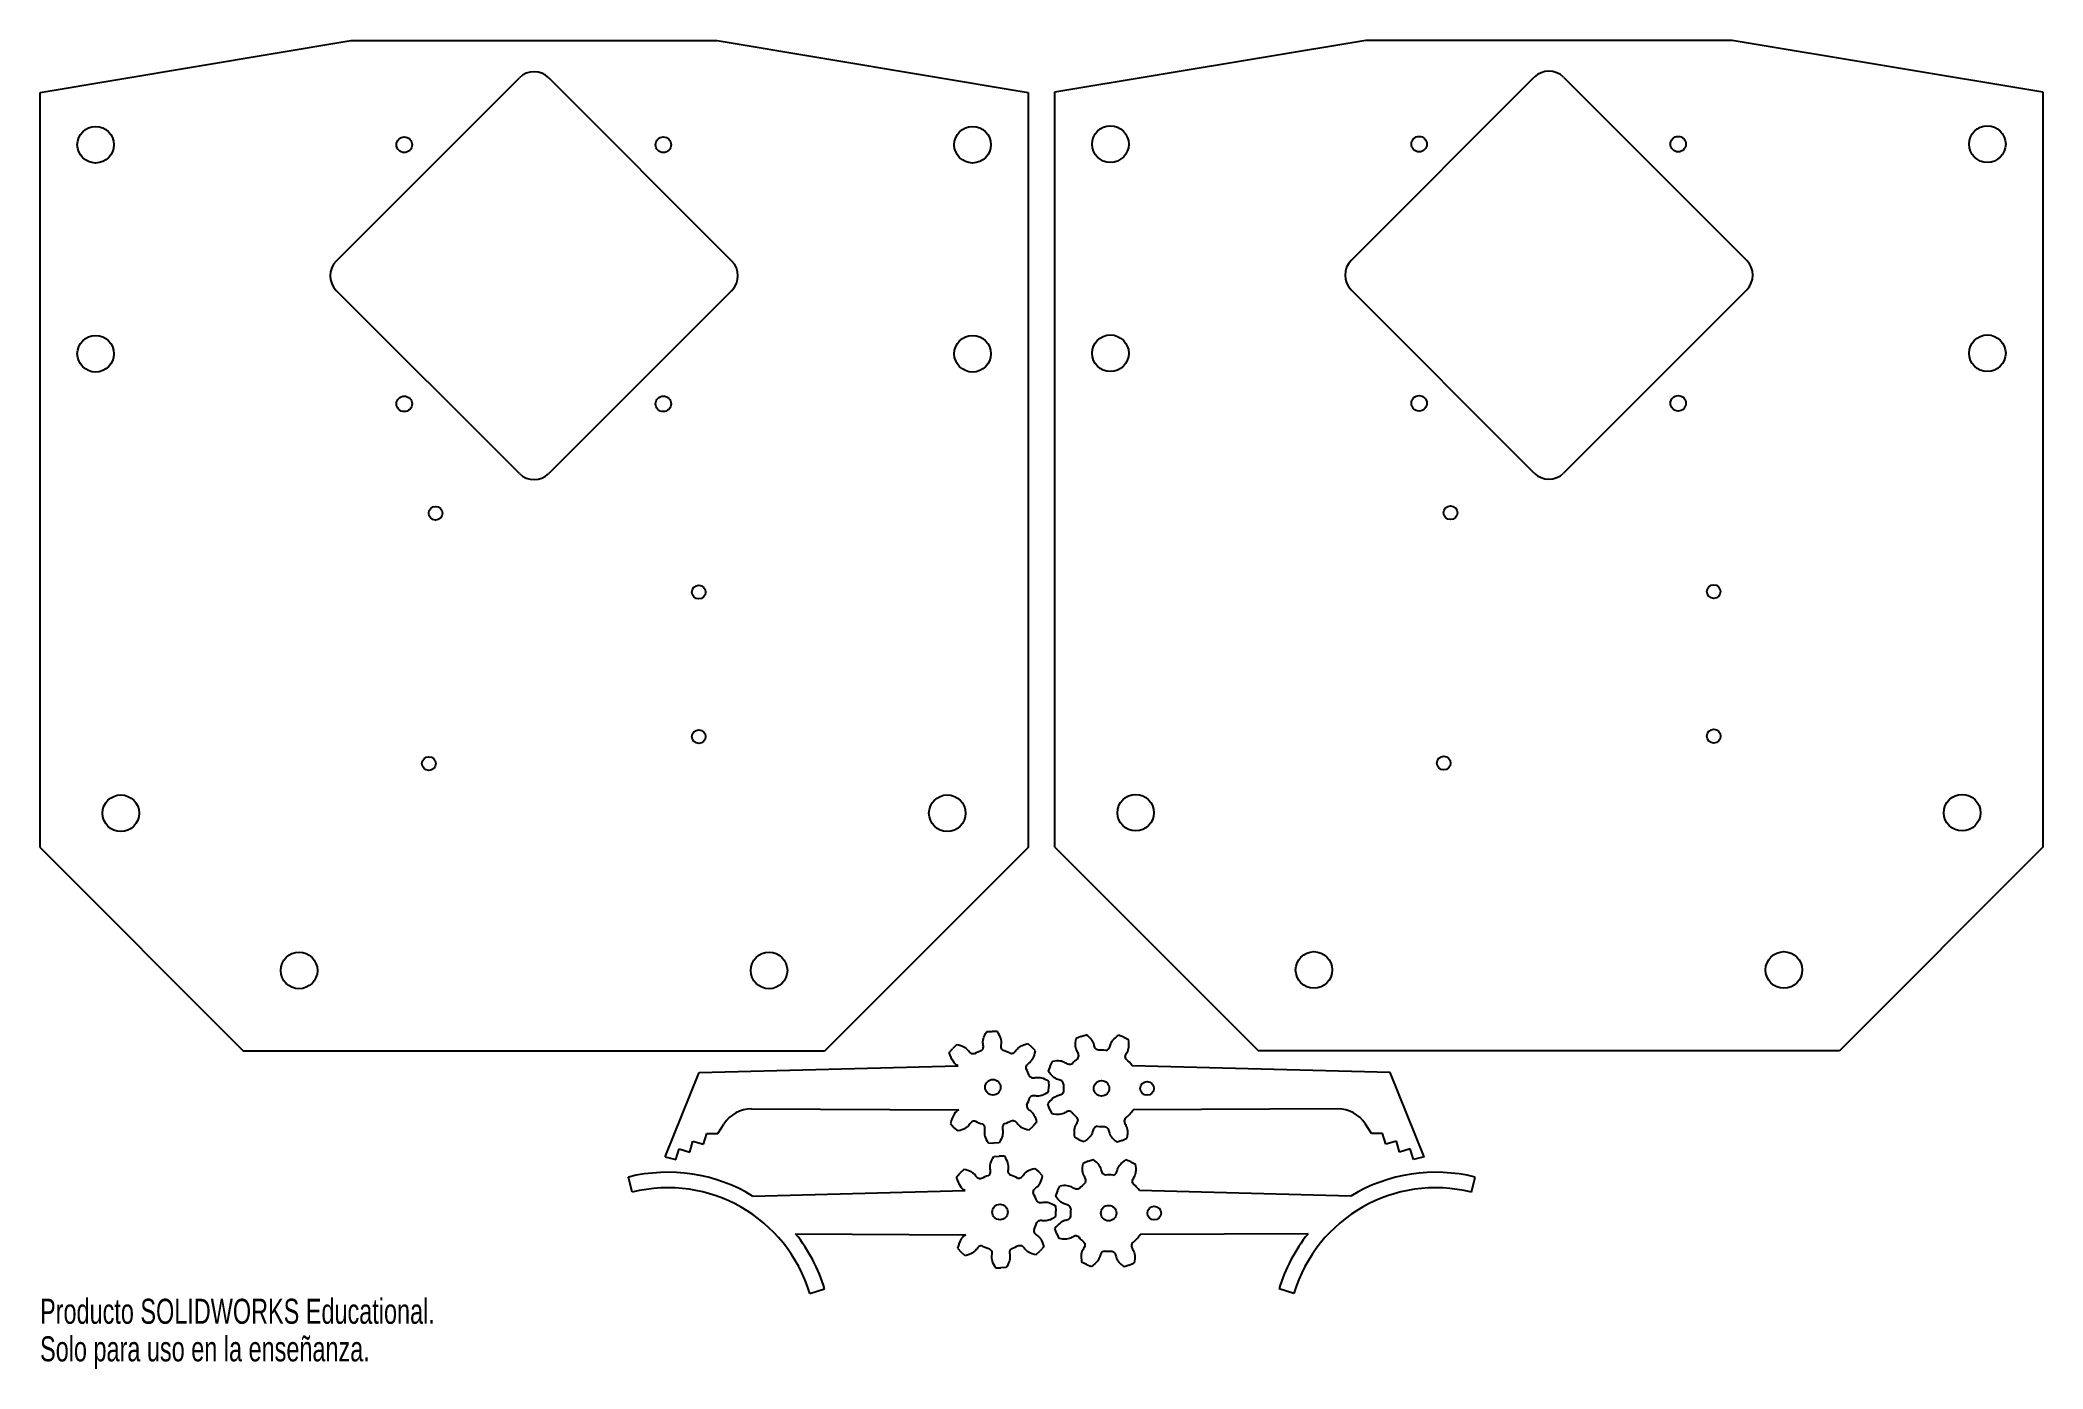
# Model space of a CAD drawing. Header units: millimetres. Extents: x -177 to 209, y -58 to 199.
import ezdxf

# ---------------------------------------------------------------- set-up
doc = ezdxf.new("R2010")
doc.units = ezdxf.units.MM
doc.styles.add('SLDTEXTSTYLE0', font='TXT', dxfattribs={"width": 0.7})

msp = doc.modelspace()

# ---------------------------------------------------------------- linework, layer by layer
at = {"color": 7, "linetype": 'Continuous', "lineweight": 25}
for p, q in [((-177.46, 188.47), (-117.46, 198.47)), ((-117.46, 198.47), (-46.75, 198.47)), ((-46.75, 198.47), (13.25, 188.47)), ((18.42, 188.57), (78.42, 198.57)), ((78.42, 198.57), (149.13, 198.57)), ((149.13, 198.57), (209.13, 188.57)), ((-120.29, 155.94), (-84.93, 191.3)), ((-79.28, 191.3), (-43.92, 155.94)), ((75.59, 156.05), (110.95, 191.4)), ((116.61, 191.4), (151.96, 156.05)), ((-177.46, 42.76), (-177.46, 188.47)), ((13.25, 188.47), (13.25, 42.76)), ((18.42, 42.86), (18.42, 188.57)), ((209.13, 188.57), (209.13, 42.86)), ((-84.93, 114.93), (-120.29, 150.28)), ((-43.92, 150.28), (-79.28, 114.93)), ((110.95, 115.03), (75.59, 150.39)), ((151.96, 150.39), (116.61, 115.03)), ((-177.46, 42.76), (-138.17, 3.47)), ((13.25, 42.76), (-26.04, 3.47)), ((18.42, 42.86), (57.71, 3.57)), ((209.13, 42.86), (169.84, 3.57)), ((-1.98, 3.26), (-1.29, 4.03)), ((-0.54, 4.74), (-1.29, 4.03)), ((5.26, 7.25), (6.29, 7.31)), ((7.32, 7.28), (6.29, 7.31)), ((13.19, 4.95), (13.96, 4.27)), ((14.67, 3.52), (13.96, 4.27)), ((23.45, 6.34), (22.51, 5.91)), ((23.45, 6.34), (24.43, 6.67)), ((31.7, 6.21), (30.73, 6.57)), ((31.7, 6.21), (32.63, 5.75)), ((-26.04, 3.47), (-138.17, 3.47)), ((-50.26, -0.62), (-0.26, 0.68)), ((17.52, 0.6), (17.15, -0.37)), ((17.52, 0.6), (17.97, 1.52)), ((83.16, -0.62), (33.35, 0.68)), ((169.84, 3.57), (57.71, 3.57)), ((-56.82, -16.87), (-50.26, -0.62)), ((17.18, -2.28), (17.24, -3.31)), ((17.21, -4.34), (17.24, -3.31)), ((89.72, -16.87), (83.16, -0.62)), ((-40.13, -7.62), (-0.13, -7.84)), ((17.39, -7.66), (17.06, -6.68)), ((17.39, -7.66), (17.82, -8.6)), ((73.02, -7.62), (33.5, -7.84)), ((-46.61, -12.4), (-45.46, -10.57)), ((-1.76, -10.47), (-1.06, -11.22)), ((-0.28, -11.91), (-1.06, -11.22)), ((13.45, -11.69), (14.2, -10.99)), ((14.88, -10.21), (14.2, -10.99)), ((79.5, -12.4), (78.35, -10.57)), ((-54.74, -17.44), (-54.11, -15.37)), ((-54.11, -15.37), (-52.04, -15.99)), ((-52.04, -15.99), (-51.48, -13.9)), ((-51.48, -13.9), (-49.39, -14.47)), ((-49.39, -14.47), (-48.77, -12.4)), ((-48.77, -12.4), (-46.61, -12.4)), ((5.59, -14.23), (6.62, -14.27)), ((7.65, -14.2), (6.62, -14.27)), ((23.13, -13.59), (22.21, -13.13)), ((23.13, -13.59), (24.1, -13.95)), ((31.39, -13.72), (30.41, -14.05)), ((31.39, -13.72), (32.33, -13.29)), ((81.66, -12.4), (79.5, -12.4)), ((82.28, -14.47), (81.66, -12.4)), ((84.37, -13.9), (82.28, -14.47)), ((84.94, -15.99), (84.37, -13.9)), ((87.01, -15.37), (84.94, -15.99)), ((87.63, -17.44), (87.01, -15.37)), ((-56.82, -16.87), (-54.74, -17.44)), ((6.63, -16.83), (7.66, -16.76)), ((8.7, -16.8), (7.66, -16.76)), ((14.57, -19.12), (15.34, -19.8)), ((24.82, -17.73), (23.88, -18.16)), ((24.82, -17.73), (25.8, -17.4)), ((33.08, -17.86), (32.11, -17.5)), ((33.08, -17.86), (34.01, -18.32)), ((89.72, -16.87), (87.63, -17.44)), ((-63.19, -23.73), (-63.91, -20.82)), ((-0.6, -20.82), (0.08, -20.04)), ((0.84, -19.33), (0.08, -20.04)), ((16.05, -20.56), (15.34, -19.8)), ((18.9, -23.48), (19.35, -22.55)), ((98.83, -23.73), (99.56, -20.82)), ((-39.92, -24.46), (1.11, -23.39)), ((18.9, -23.48), (18.53, -24.45)), ((18.55, -26.35), (18.62, -27.38)), ((75.57, -24.46), (34.73, -23.4)), ((18.77, -31.73), (18.43, -30.75)), ((18.59, -28.42), (18.62, -27.38)), ((-31.64, -31.74), (1.24, -31.92)), ((-0.39, -34.54), (0.32, -35.3)), ((16.26, -34.29), (15.58, -35.06)), ((18.77, -31.73), (19.19, -32.67)), ((67.28, -31.74), (34.88, -31.91)), ((1.1, -35.98), (0.32, -35.3)), ((6.97, -38.31), (8, -38.34)), ((9.03, -38.27), (8, -38.34)), ((14.82, -35.77), (15.58, -35.06)), ((24.51, -37.66), (23.58, -37.21)), ((24.51, -37.66), (25.48, -38.03)), ((32.77, -37.79), (31.79, -38.12)), ((32.77, -37.79), (33.71, -37.36)), ((-28.91, -43.26), (-26.04, -42.4)), ((64.56, -43.26), (61.68, -42.4))]:
    msp.add_line(p, q, dxfattribs=at)
for centre, radius in [((-166.74, 178.38), 3.53), ((2.53, 178.38), 3.53), ((29.14, 178.49), 3.53), ((198.41, 178.49), 3.53), ((-107.16, 178.38), 1.5), ((-57.16, 178.38), 1.5), ((88.73, 178.49), 1.5), ((138.73, 178.49), 1.5), ((-166.74, 138.05), 3.53), ((2.53, 138.05), 3.53), ((29.14, 138.15), 3.53), ((198.41, 138.15), 3.53), ((-107.16, 128.38), 1.5), ((-57.16, 128.38), 1.5), ((88.73, 128.49), 1.5), ((138.73, 128.49), 1.5), ((-101.11, 107.27), 1.33), ((94.78, 107.37), 1.33), ((-50.31, 92.07), 1.32), ((145.58, 92.17), 1.32), ((-50.31, 64.17), 1.32), ((145.58, 64.27), 1.33), ((-102.41, 58.97), 1.33), ((93.48, 59.07), 1.33), ((-161.87, 49.4), 3.53), ((-2.35, 49.4), 3.53), ((34.02, 49.5), 3.53), ((193.54, 49.5), 3.53), ((-127.46, 19.06), 3.53), ((-36.75, 19.06), 3.53), ((68.42, 19.16), 3.53), ((159.13, 19.16), 3.53), ((6.45, -3.48), 1.5), ((27.42, -3.69), 1.5), ((36.23, -3.69), 1.32), ((7.83, -27.55), 1.5), ((28.79, -27.76), 1.5), ((37.6, -27.76), 1.32)]:
    msp.add_circle(centre, radius, dxfattribs=at)
for centre, radius, start, end in [((-82.11, 188.47), 4, 44.9996, 134.9996), ((113.78, 188.57), 4, 44.9996, 134.9996), ((-117.46, 153.11), 4, 134.9996, 224.9996), ((-46.75, 153.11), 4, 314.9996, 44.9996), ((78.42, 153.22), 4, 134.9996, 224.9996), ((149.13, 153.22), 4, 314.9996, 44.9996), ((-82.11, 117.76), 4, 224.9996, 314.9996), ((113.78, 117.86), 4, 224.9996, 314.9996), ((6.45, -3.48), 7.37, 107.9038, 118.9036), ((6.45, -3.48), 7.37, 62.9038, 73.9036), ((6.45, -3.48), 7.37, 17.9038, 28.9037), ((27.42, -3.69), 7.37, 128.6088, 139.5925), ((27.42, -3.69), 7.37, 83.6088, 94.5925), ((27.42, -3.69), 7.37, 36.342, 49.5925), ((27.42, -3.69), 7.37, 173.6088, 184.5925), ((-40.13, -13.92), 6.29, 90, 147.8506), ((6.45, -3.48), 7.37, 332.9038, 343.9036), ((73.02, -13.92), 6.29, 32.1494, 90), ((6.45, -3.48), 7.37, 242.9038, 253.9036), ((6.45, -3.48), 7.37, 287.9038, 298.9036), ((27.42, -3.69), 7.37, 218.6088, 229.5925), ((27.42, -3.69), 7.37, 263.6088, 274.5926), ((27.42, -3.69), 7.37, 308.6088, 325.6788), ((-56.3, -51.48), 31.6, 58.7742, 103.933), ((-56.3, -51.48), 28.6, 16.7106, 103.933), ((7.83, -27.55), 7.37, 107.9038, 118.9036), ((7.83, -27.55), 7.37, 62.9038, 73.9036), ((28.79, -27.76), 7.37, 128.6088, 139.5925), ((28.79, -27.76), 7.37, 83.6088, 94.5925), ((28.79, -27.76), 7.37, 36.342, 49.5925), ((91.95, -51.48), 28.6, 76.067, 163.2894), ((91.95, -51.48), 31.6, 76.067, 121.2258), ((7.83, -27.55), 7.37, 17.9038, 28.9037), ((28.79, -27.76), 7.37, 173.6088, 184.5925), ((7.83, -27.55), 7.37, 332.9038, 343.9036), ((-56.3, -51.48), 31.6, 16.7106, 38.6788), ((7.83, -27.55), 7.37, 242.9038, 253.9036), ((7.83, -27.55), 7.37, 287.9038, 298.9036), ((28.79, -27.76), 7.37, 218.6088, 229.5925), ((28.79, -27.76), 7.37, 308.6088, 325.6788), ((91.95, -51.48), 31.6, 141.3212, 163.2894), ((28.79, -27.76), 7.37, 263.6088, 274.5926)]:
    msp.add_arc(centre, radius, start, end, dxfattribs=at)
for points, knots in [([(2.89, 2.97), (2.61, 2.92), (2.37, 2.95), (2.09, 3.13), (2, 3.21), (1.83, 3.41), (1.75, 3.52), (1.56, 3.74), (1.45, 3.86), (1.19, 4.08), (1.04, 4.19), (0.49, 4.47), (0.03, 4.63), (-0.54, 4.74)], [0, 0, 0, 0, 0.25, 0.25, 0.375, 0.375, 0.5, 0.5, 0.625, 0.625, 0.75, 0.75, 1, 1, 1, 1]), ([(4.19, 3.53), (4.43, 3.7), (4.56, 3.9), (4.63, 4.23), (4.63, 4.35), (4.6, 4.6), (4.58, 4.74), (4.55, 5.03), (4.53, 5.19), (4.55, 5.53), (4.58, 5.72), (4.74, 6.31), (4.95, 6.75), (5.26, 7.25)], [0, 0, 0, 0, 0.25, 0.25, 0.375, 0.375, 0.5, 0.5, 0.625, 0.625, 0.75, 0.75, 1, 1, 1, 1]), ([(8.5, 3.6), (8.26, 3.76), (8.11, 3.95), (8.04, 4.28), (8.04, 4.4), (8.05, 4.66), (8.07, 4.79), (8.1, 5.09), (8.1, 5.25), (8.08, 5.59), (8.04, 5.77), (7.86, 6.36), (7.64, 6.8), (7.32, 7.28)], [0, 0, 0, 0, 0.25, 0.25, 0.375, 0.375, 0.5, 0.5, 0.625, 0.625, 0.75, 0.75, 1, 1, 1, 1]), ([(9.81, 3.08), (10.1, 3.03), (10.33, 3.07), (10.61, 3.26), (10.7, 3.35), (10.86, 3.54), (10.94, 3.66), (11.12, 3.89), (11.23, 4.01), (11.48, 4.24), (11.63, 4.35), (12.16, 4.65), (12.62, 4.82), (13.19, 4.95)], [0, 0, 0, 0, 0.25, 0.25, 0.375, 0.375, 0.5, 0.5, 0.625, 0.625, 0.75, 0.75, 1, 1, 1, 1]), ([(22.82, 2.07), (22.98, 2.31), (23.04, 2.54), (22.99, 2.87), (22.94, 2.98), (22.83, 3.21), (22.76, 3.33), (22.62, 3.59), (22.56, 3.74), (22.45, 4.06), (22.41, 4.25), (22.36, 4.86), (22.39, 5.35), (22.51, 5.91)], [0, 0, 0, 0, 0.25, 0.25, 0.375, 0.375, 0.5, 0.5, 0.625, 0.625, 0.75, 0.75, 1, 1, 1, 1]), ([(26.83, 3.65), (26.54, 3.72), (26.34, 3.85), (26.16, 4.13), (26.11, 4.24), (26.04, 4.48), (26.01, 4.62), (25.93, 4.9), (25.88, 5.05), (25.73, 5.36), (25.63, 5.52), (25.26, 6.01), (24.9, 6.34), (24.43, 6.67)], [0, 0, 0, 0, 0.25, 0.25, 0.375, 0.375, 0.5, 0.5, 0.625, 0.625, 0.75, 0.75, 1, 1, 1, 1]), ([(28.24, 3.63), (28.52, 3.69), (28.73, 3.81), (28.92, 4.09), (28.97, 4.19), (29.05, 4.43), (29.09, 4.57), (29.18, 4.85), (29.23, 5), (29.39, 5.3), (29.49, 5.46), (29.88, 5.93), (30.25, 6.25), (30.73, 6.57)], [0, 0, 0, 0, 0.25, 0.25, 0.375, 0.375, 0.5, 0.5, 0.625, 0.625, 0.75, 0.75, 1, 1, 1, 1]), ([(32.19, 1.92), (32.04, 2.17), (31.99, 2.4), (32.05, 2.73), (32.1, 2.84), (32.22, 3.06), (32.29, 3.18), (32.44, 3.44), (32.51, 3.58), (32.62, 3.9), (32.67, 4.09), (32.75, 4.69), (32.72, 5.18), (32.63, 5.75)], [0, 0, 0, 0, 0.25, 0.25, 0.375, 0.375, 0.5, 0.5, 0.625, 0.625, 0.75, 0.75, 1, 1, 1, 1]), ([(-0.26, 0.68), (-0.59, 0.79), (-0.89, 1.05), (-1.46, 1.92), (-1.73, 2.53), (-1.98, 3.26)], [0, 0, 0, 0, 0.5, 0.5, 1, 1, 1, 1]), ([(12.9, 0.08), (12.85, 0.37), (12.88, 0.6), (13.06, 0.89), (13.15, 0.98), (13.34, 1.14), (13.45, 1.23), (13.67, 1.42), (13.79, 1.52), (14.01, 1.79), (14.12, 1.94), (14.4, 2.48), (14.56, 2.95), (14.67, 3.52)], [0, 0, 0, 0, 0.25, 0.25, 0.375, 0.375, 0.5, 0.5, 0.625, 0.625, 0.75, 0.75, 1, 1, 1, 1]), ([(21.81, 1.09), (21.56, 0.93), (21.33, 0.88), (21, 0.95), (20.89, 0.99), (20.67, 1.11), (20.55, 1.19), (20.29, 1.33), (20.15, 1.4), (19.82, 1.52), (19.64, 1.56), (19.04, 1.64), (18.55, 1.62), (17.97, 1.52)], [0, 0, 0, 0, 0.25, 0.25, 0.375, 0.375, 0.5, 0.5, 0.625, 0.625, 0.75, 0.75, 1, 1, 1, 1]), ([(13.46, -1.21), (13.64, -1.45), (13.83, -1.59), (14.16, -1.65), (14.28, -1.65), (14.53, -1.63), (14.67, -1.6), (14.96, -1.57), (15.12, -1.56), (15.47, -1.57), (15.65, -1.6), (16.24, -1.76), (16.69, -1.97), (17.18, -2.28)], [0, 0, 0, 0, 0.25, 0.25, 0.375, 0.375, 0.5, 0.5, 0.625, 0.625, 0.75, 0.75, 1, 1, 1, 1]), ([(20.1, -2.87), (20.04, -2.58), (19.92, -2.38), (19.64, -2.18), (19.54, -2.14), (19.3, -2.05), (19.16, -2.02), (18.88, -1.93), (18.73, -1.87), (18.43, -1.72), (18.27, -1.61), (17.8, -1.22), (17.48, -0.85), (17.15, -0.37)], [0, 0, 0, 0, 0.25, 0.25, 0.375, 0.375, 0.5, 0.5, 0.625, 0.625, 0.75, 0.75, 1, 1, 1, 1]), ([(13.01, -6.83), (12.97, -7.12), (13.01, -7.36), (13.2, -7.64), (13.28, -7.72), (13.48, -7.88), (13.59, -7.96), (13.82, -8.14), (13.94, -8.25), (14.17, -8.5), (14.28, -8.65), (14.59, -9.19), (14.75, -9.65), (14.88, -10.21)], [0, 0, 0, 0, 0.25, 0.25, 0.375, 0.375, 0.5, 0.5, 0.625, 0.625, 0.75, 0.75, 1, 1, 1, 1]), ([(13.53, -5.52), (13.7, -5.28), (13.89, -5.14), (14.22, -5.06), (14.33, -5.06), (14.59, -5.08), (14.72, -5.1), (15.02, -5.12), (15.18, -5.13), (15.52, -5.1), (15.7, -5.06), (16.29, -4.89), (16.73, -4.66), (17.21, -4.34)], [0, 0, 0, 0, 0.25, 0.25, 0.375, 0.375, 0.5, 0.5, 0.625, 0.625, 0.75, 0.75, 1, 1, 1, 1]), ([(20.08, -4.28), (20.01, -4.56), (19.88, -4.76), (19.6, -4.95), (19.49, -4.99), (19.25, -5.07), (19.11, -5.1), (18.83, -5.18), (18.68, -5.23), (18.37, -5.38), (18.21, -5.47), (17.72, -5.85), (17.39, -6.21), (17.06, -6.68)], [0, 0, 0, 0, 0.25, 0.25, 0.375, 0.375, 0.5, 0.5, 0.625, 0.625, 0.75, 0.75, 1, 1, 1, 1]), ([(-0.13, -7.84), (-0.45, -7.97), (-0.75, -8.23), (-1.29, -9.12), (-1.54, -9.74), (-1.76, -10.47)], [0, 0, 0, 0, 0.5, 0.5, 1, 1, 1, 1]), ([(3.1, -10.03), (2.81, -9.99), (2.58, -10.03), (2.29, -10.22), (2.21, -10.3), (2.05, -10.5), (1.97, -10.61), (1.79, -10.84), (1.68, -10.96), (1.43, -11.19), (1.28, -11.3), (0.75, -11.61), (0.28, -11.78), (-0.28, -11.91)], [0, 0, 0, 0, 0.25, 0.25, 0.375, 0.375, 0.5, 0.5, 0.625, 0.625, 0.75, 0.75, 1, 1, 1, 1]), ([(4.41, -10.55), (4.65, -10.72), (4.79, -10.91), (4.87, -11.24), (4.87, -11.36), (4.85, -11.61), (4.84, -11.75), (4.81, -12.04), (4.8, -12.2), (4.83, -12.54), (4.87, -12.73), (5.05, -13.31), (5.27, -13.75), (5.59, -14.23)], [0, 0, 0, 0, 0.25, 0.25, 0.375, 0.375, 0.5, 0.5, 0.625, 0.625, 0.75, 0.75, 1, 1, 1, 1]), ([(8.72, -10.49), (8.48, -10.66), (8.34, -10.85), (8.28, -11.19), (8.28, -11.3), (8.31, -11.56), (8.33, -11.69), (8.36, -11.99), (8.37, -12.15), (8.36, -12.49), (8.33, -12.67), (8.17, -13.26), (7.96, -13.71), (7.65, -14.2)], [0, 0, 0, 0, 0.25, 0.25, 0.375, 0.375, 0.5, 0.5, 0.625, 0.625, 0.75, 0.75, 1, 1, 1, 1]), ([(10.01, -9.93), (10.3, -9.87), (10.54, -9.91), (10.82, -10.09), (10.91, -10.17), (11.07, -10.36), (11.16, -10.47), (11.35, -10.7), (11.46, -10.81), (11.72, -11.04), (11.87, -11.14), (12.41, -11.43), (12.88, -11.58), (13.45, -11.69)], [0, 0, 0, 0, 0.25, 0.25, 0.375, 0.375, 0.5, 0.5, 0.625, 0.625, 0.75, 0.75, 1, 1, 1, 1]), ([(21.66, -8.28), (21.42, -8.12), (21.19, -8.06), (20.86, -8.12), (20.75, -8.16), (20.52, -8.28), (20.4, -8.35), (20.14, -8.48), (19.99, -8.55), (19.67, -8.65), (19.48, -8.69), (18.87, -8.75), (18.38, -8.71), (17.82, -8.6)], [0, 0, 0, 0, 0.25, 0.25, 0.375, 0.375, 0.5, 0.5, 0.625, 0.625, 0.75, 0.75, 1, 1, 1, 1]), ([(22.64, -9.3), (22.8, -9.55), (22.85, -9.78), (22.78, -10.11), (22.74, -10.22), (22.62, -10.44), (22.54, -10.56), (22.4, -10.82), (22.33, -10.96), (22.21, -11.28), (22.17, -11.46), (22.09, -12.07), (22.11, -12.56), (22.21, -13.13)], [0, 0, 0, 0, 0.25, 0.25, 0.375, 0.375, 0.5, 0.5, 0.625, 0.625, 0.75, 0.75, 1, 1, 1, 1]), ([(26.6, -11.01), (26.31, -11.07), (26.11, -11.19), (25.91, -11.46), (25.87, -11.57), (25.78, -11.81), (25.75, -11.94), (25.66, -12.23), (25.6, -12.38), (25.45, -12.68), (25.34, -12.84), (24.95, -13.31), (24.58, -13.63), (24.1, -13.95)], [0, 0, 0, 0, 0.25, 0.25, 0.375, 0.375, 0.5, 0.5, 0.625, 0.625, 0.75, 0.75, 1, 1, 1, 1]), ([(28.01, -11.03), (28.29, -11.1), (28.49, -11.22), (28.68, -11.51), (28.72, -11.61), (28.8, -11.86), (28.83, -11.99), (28.91, -12.28), (28.96, -12.43), (29.11, -12.74), (29.2, -12.9), (29.58, -13.38), (29.94, -13.71), (30.41, -14.05)], [0, 0, 0, 0, 0.25, 0.25, 0.375, 0.375, 0.5, 0.5, 0.625, 0.625, 0.75, 0.75, 1, 1, 1, 1]), ([(32.01, -9.44), (31.85, -9.69), (31.79, -9.92), (31.85, -10.25), (31.89, -10.36), (32.01, -10.59), (32.07, -10.71), (32.21, -10.97), (32.28, -11.11), (32.38, -11.44), (32.42, -11.62), (32.48, -12.23), (32.44, -12.72), (32.33, -13.29)], [0, 0, 0, 0, 0.25, 0.25, 0.375, 0.375, 0.5, 0.5, 0.625, 0.625, 0.75, 0.75, 1, 1, 1, 1]), ([(5.57, -20.54), (5.8, -20.37), (5.94, -20.18), (6.01, -19.84), (6, -19.72), (5.98, -19.47), (5.96, -19.34), (5.92, -19.04), (5.91, -18.88), (5.93, -18.54), (5.96, -18.36), (6.12, -17.76), (6.33, -17.32), (6.63, -16.83)], [0, 0, 0, 0, 0.25, 0.25, 0.375, 0.375, 0.5, 0.5, 0.625, 0.625, 0.75, 0.75, 1, 1, 1, 1]), ([(9.87, -20.47), (9.63, -20.31), (9.49, -20.12), (9.42, -19.79), (9.41, -19.67), (9.43, -19.42), (9.45, -19.28), (9.48, -18.99), (9.48, -18.83), (9.45, -18.48), (9.42, -18.3), (9.24, -17.71), (9.02, -17.28), (8.7, -16.8)], [0, 0, 0, 0, 0.25, 0.25, 0.375, 0.375, 0.5, 0.5, 0.625, 0.625, 0.75, 0.75, 1, 1, 1, 1]), ([(11.19, -20.99), (11.48, -21.04), (11.71, -21), (11.99, -20.81), (12.07, -20.73), (12.24, -20.53), (12.31, -20.42), (12.5, -20.18), (12.6, -20.06), (12.86, -19.83), (13.01, -19.72), (13.54, -19.42), (14, -19.25), (14.57, -19.12)], [0, 0, 0, 0, 0.25, 0.25, 0.375, 0.375, 0.5, 0.5, 0.625, 0.625, 0.75, 0.75, 1, 1, 1, 1]), ([(24.2, -22.01), (24.36, -21.76), (24.42, -21.53), (24.36, -21.2), (24.32, -21.09), (24.21, -20.86), (24.14, -20.74), (24, -20.48), (23.94, -20.34), (23.83, -20.01), (23.79, -19.83), (23.73, -19.22), (23.77, -18.73), (23.88, -18.16)], [0, 0, 0, 0, 0.25, 0.25, 0.375, 0.375, 0.5, 0.5, 0.625, 0.625, 0.75, 0.75, 1, 1, 1, 1]), ([(28.21, -20.42), (27.92, -20.35), (27.72, -20.23), (27.53, -19.94), (27.49, -19.84), (27.42, -19.59), (27.39, -19.46), (27.3, -19.17), (27.25, -19.02), (27.11, -18.71), (27.01, -18.55), (26.63, -18.07), (26.27, -17.74), (25.8, -17.4)], [0, 0, 0, 0, 0.25, 0.25, 0.375, 0.375, 0.5, 0.5, 0.625, 0.625, 0.75, 0.75, 1, 1, 1, 1]), ([(29.61, -20.44), (29.9, -20.38), (30.1, -20.26), (30.3, -19.99), (30.35, -19.88), (30.43, -19.64), (30.46, -19.51), (30.55, -19.22), (30.61, -19.07), (30.77, -18.77), (30.87, -18.61), (31.26, -18.14), (31.63, -17.82), (32.11, -17.5)], [0, 0, 0, 0, 0.25, 0.25, 0.375, 0.375, 0.5, 0.5, 0.625, 0.625, 0.75, 0.75, 1, 1, 1, 1]), ([(33.57, -22.15), (33.42, -21.9), (33.36, -21.67), (33.43, -21.34), (33.48, -21.23), (33.6, -21.01), (33.67, -20.89), (33.81, -20.63), (33.89, -20.49), (34, -20.17), (34.04, -19.99), (34.12, -19.38), (34.1, -18.89), (34.01, -18.32)], [0, 0, 0, 0, 0.25, 0.25, 0.375, 0.375, 0.5, 0.5, 0.625, 0.625, 0.75, 0.75, 1, 1, 1, 1]), ([(1.11, -23.39), (0.79, -23.28), (0.48, -23.02), (-0.08, -22.15), (-0.35, -21.54), (-0.6, -20.82)], [0, 0, 0, 0, 0.5, 0.5, 1, 1, 1, 1]), ([(4.27, -21.1), (3.98, -21.16), (3.75, -21.12), (3.46, -20.94), (3.38, -20.86), (3.21, -20.67), (3.13, -20.56), (2.94, -20.33), (2.83, -20.22), (2.57, -19.99), (2.41, -19.89), (1.87, -19.6), (1.41, -19.45), (0.84, -19.33)], [0, 0, 0, 0, 0.25, 0.25, 0.375, 0.375, 0.5, 0.5, 0.625, 0.625, 0.75, 0.75, 1, 1, 1, 1]), ([(14.28, -23.99), (14.23, -23.7), (14.26, -23.47), (14.44, -23.18), (14.52, -23.1), (14.71, -22.93), (14.82, -22.85), (15.05, -22.66), (15.17, -22.55), (15.39, -22.29), (15.49, -22.13), (15.78, -21.59), (15.94, -21.13), (16.05, -20.56)], [0, 0, 0, 0, 0.25, 0.25, 0.375, 0.375, 0.5, 0.5, 0.625, 0.625, 0.75, 0.75, 1, 1, 1, 1]), ([(23.19, -22.99), (22.94, -23.14), (22.71, -23.19), (22.38, -23.13), (22.27, -23.08), (22.04, -22.96), (21.93, -22.89), (21.67, -22.74), (21.53, -22.67), (21.2, -22.56), (21.02, -22.51), (20.41, -22.43), (19.92, -22.46), (19.35, -22.55)], [0, 0, 0, 0, 0.25, 0.25, 0.375, 0.375, 0.5, 0.5, 0.625, 0.625, 0.75, 0.75, 1, 1, 1, 1]), ([(14.84, -25.29), (15.01, -25.52), (15.21, -25.66), (15.54, -25.73), (15.66, -25.72), (15.91, -25.7), (16.05, -25.68), (16.34, -25.64), (16.5, -25.63), (16.84, -25.65), (17.03, -25.68), (17.62, -25.84), (18.06, -26.05), (18.55, -26.35)], [0, 0, 0, 0, 0.25, 0.25, 0.375, 0.375, 0.5, 0.5, 0.625, 0.625, 0.75, 0.75, 1, 1, 1, 1]), ([(21.47, -26.94), (21.42, -26.66), (21.3, -26.45), (21.02, -26.26), (20.91, -26.21), (20.67, -26.13), (20.54, -26.09), (20.26, -26), (20.11, -25.95), (19.8, -25.79), (19.65, -25.69), (19.17, -25.3), (18.85, -24.93), (18.53, -24.45)], [0, 0, 0, 0, 0.25, 0.25, 0.375, 0.375, 0.5, 0.5, 0.625, 0.625, 0.75, 0.75, 1, 1, 1, 1]), ([(14.39, -30.91), (14.34, -31.2), (14.38, -31.43), (14.57, -31.71), (14.66, -31.79), (14.85, -31.96), (14.97, -32.03), (15.2, -32.22), (15.32, -32.32), (15.55, -32.58), (15.66, -32.73), (15.96, -33.26), (16.13, -33.72), (16.26, -34.29)], [0, 0, 0, 0, 0.25, 0.25, 0.375, 0.375, 0.5, 0.5, 0.625, 0.625, 0.75, 0.75, 1, 1, 1, 1]), ([(14.91, -29.59), (15.07, -29.35), (15.26, -29.21), (15.59, -29.14), (15.71, -29.13), (15.97, -29.15), (16.1, -29.17), (16.4, -29.19), (16.56, -29.2), (16.9, -29.17), (17.08, -29.14), (17.67, -28.96), (18.11, -28.74), (18.59, -28.42)], [0, 0, 0, 0, 0.25, 0.25, 0.375, 0.375, 0.5, 0.5, 0.625, 0.625, 0.75, 0.75, 1, 1, 1, 1]), ([(21.45, -28.35), (21.39, -28.64), (21.26, -28.84), (20.98, -29.02), (20.87, -29.07), (20.63, -29.14), (20.49, -29.17), (20.21, -29.25), (20.06, -29.3), (19.74, -29.45), (19.59, -29.55), (19.1, -29.92), (18.77, -30.28), (18.43, -30.75)], [0, 0, 0, 0, 0.25, 0.25, 0.375, 0.375, 0.5, 0.5, 0.625, 0.625, 0.75, 0.75, 1, 1, 1, 1]), ([(1.24, -31.92), (0.93, -32.04), (0.63, -32.3), (0.09, -33.19), (-0.16, -33.81), (-0.39, -34.54)], [0, 0, 0, 0, 0.5, 0.5, 1, 1, 1, 1]), ([(4.48, -34.11), (4.19, -34.06), (3.95, -34.1), (3.67, -34.29), (3.59, -34.38), (3.43, -34.57), (3.35, -34.69), (3.16, -34.92), (3.06, -35.04), (2.8, -35.27), (2.65, -35.38), (2.12, -35.68), (1.66, -35.85), (1.1, -35.98)], [0, 0, 0, 0, 0.25, 0.25, 0.375, 0.375, 0.5, 0.5, 0.625, 0.625, 0.75, 0.75, 1, 1, 1, 1]), ([(5.79, -34.63), (6.03, -34.79), (6.17, -34.98), (6.25, -35.31), (6.25, -35.43), (6.23, -35.69), (6.21, -35.82), (6.19, -36.12), (6.18, -36.28), (6.21, -36.62), (6.24, -36.8), (6.42, -37.39), (6.64, -37.82), (6.97, -38.31)], [0, 0, 0, 0, 0.25, 0.25, 0.375, 0.375, 0.5, 0.5, 0.625, 0.625, 0.75, 0.75, 1, 1, 1, 1]), ([(10.1, -34.56), (9.86, -34.73), (9.72, -34.93), (9.66, -35.26), (9.66, -35.38), (9.68, -35.63), (9.71, -35.77), (9.74, -36.06), (9.75, -36.22), (9.73, -36.56), (9.71, -36.75), (9.54, -37.34), (9.34, -37.78), (9.03, -38.27)], [0, 0, 0, 0, 0.25, 0.25, 0.375, 0.375, 0.5, 0.5, 0.625, 0.625, 0.75, 0.75, 1, 1, 1, 1]), ([(11.39, -34), (11.68, -33.95), (11.91, -33.98), (12.2, -34.16), (12.28, -34.24), (12.45, -34.43), (12.53, -34.54), (12.73, -34.77), (12.83, -34.89), (13.1, -35.11), (13.25, -35.21), (13.79, -35.5), (14.26, -35.66), (14.82, -35.77)], [0, 0, 0, 0, 0.25, 0.25, 0.375, 0.375, 0.5, 0.5, 0.625, 0.625, 0.75, 0.75, 1, 1, 1, 1]), ([(23.04, -32.36), (22.8, -32.2), (22.57, -32.14), (22.23, -32.19), (22.12, -32.24), (21.9, -32.35), (21.78, -32.42), (21.51, -32.56), (21.37, -32.62), (21.04, -32.73), (20.86, -32.77), (20.25, -32.82), (19.76, -32.79), (19.19, -32.67)], [0, 0, 0, 0, 0.25, 0.25, 0.375, 0.375, 0.5, 0.5, 0.625, 0.625, 0.75, 0.75, 1, 1, 1, 1]), ([(24.02, -33.37), (24.17, -33.62), (24.23, -33.85), (24.16, -34.18), (24.11, -34.29), (23.99, -34.51), (23.92, -34.63), (23.78, -34.89), (23.7, -35.03), (23.59, -35.35), (23.55, -35.54), (23.47, -36.14), (23.49, -36.63), (23.58, -37.21)], [0, 0, 0, 0, 0.25, 0.25, 0.375, 0.375, 0.5, 0.5, 0.625, 0.625, 0.75, 0.75, 1, 1, 1, 1]), ([(33.39, -33.52), (33.23, -33.76), (33.17, -33.99), (33.23, -34.32), (33.27, -34.43), (33.38, -34.66), (33.45, -34.78), (33.59, -35.04), (33.65, -35.19), (33.76, -35.51), (33.8, -35.7), (33.86, -36.31), (33.82, -36.8), (33.71, -37.36)], [0, 0, 0, 0, 0.25, 0.25, 0.375, 0.375, 0.5, 0.5, 0.625, 0.625, 0.75, 0.75, 1, 1, 1, 1]), ([(27.97, -35.08), (27.69, -35.14), (27.49, -35.26), (27.29, -35.54), (27.24, -35.64), (27.16, -35.88), (27.13, -36.02), (27.04, -36.3), (26.98, -36.45), (26.82, -36.75), (26.72, -36.91), (26.33, -37.38), (25.96, -37.7), (25.48, -38.03)], [0, 0, 0, 0, 0.25, 0.25, 0.375, 0.375, 0.5, 0.5, 0.625, 0.625, 0.75, 0.75, 1, 1, 1, 1]), ([(29.38, -35.1), (29.67, -35.17), (29.87, -35.3), (30.06, -35.58), (30.1, -35.69), (30.17, -35.93), (30.2, -36.07), (30.29, -36.35), (30.34, -36.5), (30.48, -36.81), (30.58, -36.97), (30.95, -37.46), (31.32, -37.79), (31.79, -38.12)], [0, 0, 0, 0, 0.25, 0.25, 0.375, 0.375, 0.5, 0.5, 0.625, 0.625, 0.75, 0.75, 1, 1, 1, 1])]:
    msp.add_open_spline(points, degree=3, knots=knots, dxfattribs=at)

# ---------------------------------------------------------------- texts
at = {"color": 7, "linetype": 'Continuous', "char_height": 4.8336, "attachment_point": 1, "style": 'SLDTEXTSTYLE0'}
for s, insert in [('Producto SOLIDWORKS Educational.', (-177.46, -44.28)), ('Solo para uso en la enseñanza.', (-177.46, -51.53))]:
    msp.add_mtext(s, dxfattribs=dict(at, insert=insert))

doc.saveas('drawing.dxf')
